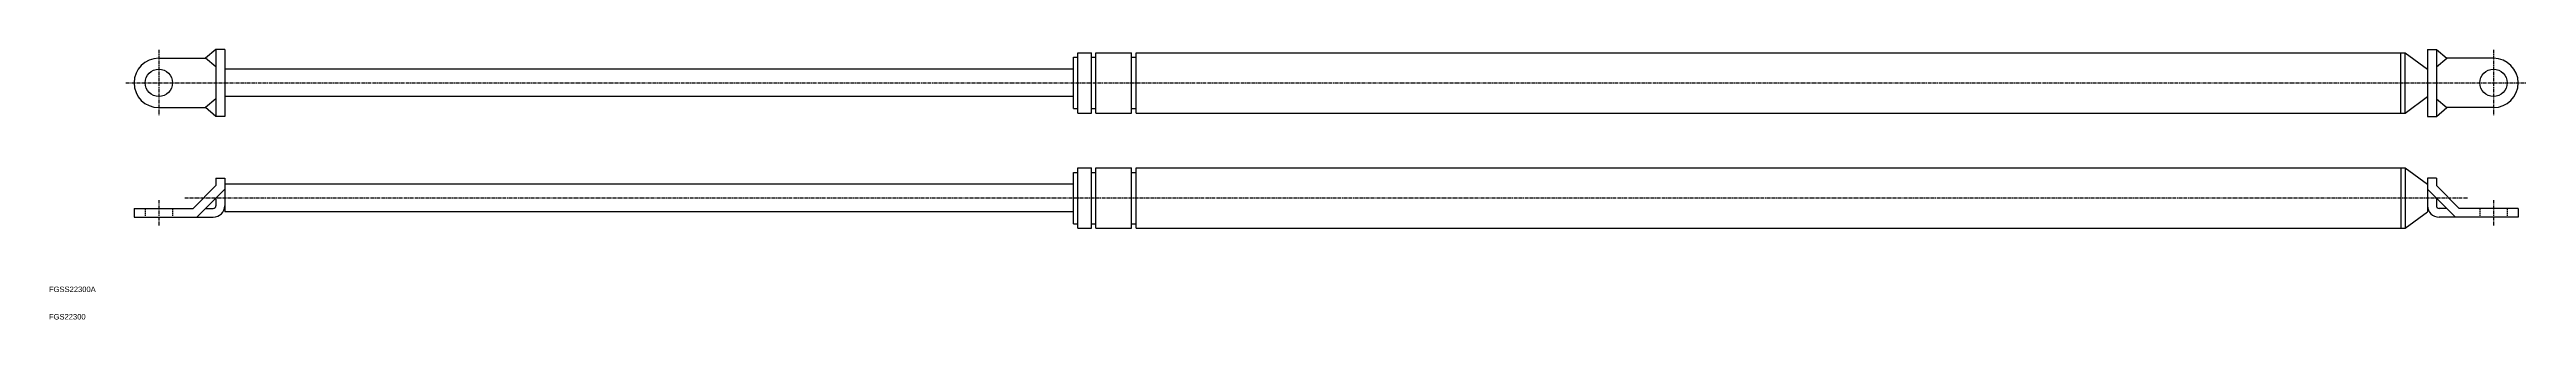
# Model space of a CAD drawing. Extents: x 10 to 912, y 10 to 108.
import ezdxf

# ---------------------------------------------------------------- set-up
doc = ezdxf.new("R2010")
doc.units = 0
doc.linetypes.add('CENTER', pattern=[2, 1.25, -0.25, 0.25, -0.25])
doc.linetypes.add('DASHED', pattern=[0.75, 0.5, -0.25])
doc.layers.get('0').update_dxf_attribs({"linetype": 'CONTINUOUS'})
doc.layers.add('CENTER', color=1, linetype='CENTER')

msp = doc.modelspace()

# ---------------------------------------------------------------- linework, layer by layer
at = {"color": 7, "linetype": 'CONTINUOUS'}
for p, q in [((70.8, 108.5), (67, 105.3)), ((70.8, 108.5), (70.8, 84.1)), ((74, 108.5), (70.8, 108.5)), ((74, 108.5), (74, 84.1)), ((876, 108.5), (876, 84.1)), ((876, 108.5), (879.2, 108.5)), ((879.2, 108.5), (879.2, 84.1)), ((879.2, 108.5), (883, 105.3)), ((50, 105.3), (67, 105.3)), ((70.8, 102.1), (67, 105.3)), ((383, 101.3), (74, 101.3)), ((383, 86.93), (383, 105.67)), ((383, 105.67), (384.63, 105.67)), ((384.63, 85.3), (384.63, 107.3)), ((384.63, 107.3), (389.52, 107.3)), ((389.52, 85.3), (389.52, 107.3)), ((389.52, 105.67), (391.15, 105.67)), ((391.15, 85.3), (391.15, 107.3)), ((391.15, 107.3), (404.19, 107.3)), ((404.19, 85.3), (404.19, 107.3)), ((404.19, 105.67), (405.82, 105.67)), ((405.82, 107.3), (867.85, 107.3)), ((405.82, 85.3), (405.82, 107.3)), ((866.22, 85.3), (866.22, 107.3)), ((867.85, 107.3), (876, 101.3)), ((867.85, 85.3), (867.85, 107.3)), ((879.2, 102.1), (883, 105.3)), ((900, 105.3), (883, 105.3)), ((70.8, 90.5), (67, 87.3)), ((383, 91.3), (74, 91.3)), ((867.85, 85.3), (876, 91.3)), ((879.2, 90.5), (883, 87.3)), ((50, 87.3), (67, 87.3)), ((70.8, 84.1), (67, 87.3)), ((74, 84.1), (70.8, 84.1)), ((383, 86.93), (384.63, 86.93)), ((384.63, 85.3), (389.52, 85.3)), ((389.52, 86.93), (391.15, 86.93)), ((391.15, 85.3), (404.19, 85.3)), ((404.19, 86.93), (405.82, 86.93)), ((405.82, 85.3), (867.85, 85.3)), ((876, 84.1), (879.2, 84.1)), ((879.2, 84.1), (883, 87.3)), ((900, 87.3), (883, 87.3)), ((383, 44.93), (383, 63.67)), ((383, 63.67), (384.63, 63.67)), ((384.63, 43.3), (384.63, 65.3)), ((384.63, 65.3), (389.52, 65.3)), ((389.52, 43.3), (389.52, 65.3)), ((389.52, 63.67), (391.15, 63.67)), ((391.15, 43.3), (391.15, 65.3)), ((391.15, 65.3), (404.19, 65.3)), ((404.19, 43.3), (404.19, 65.3)), ((404.19, 63.67), (405.82, 63.67)), ((405.82, 65.3), (867.85, 65.3)), ((405.82, 43.3), (405.82, 65.3)), ((866.22, 65.3), (866.22, 43.3)), ((867.85, 65.3), (867.85, 43.3)), ((867.85, 65.3), (876, 59.3)), ((70.8, 58.825483), (62.474517, 50.5)), ((74, 57.5), (63.8, 47.3)), ((70.8, 61.5), (70.8, 58.825483)), ((70.8, 61.5), (74, 61.5)), ((70.8, 54.3), (70.8, 51.5)), ((74, 61.5), (74, 49.3)), ((383, 59.3), (74, 59.3)), ((876, 61.5), (876, 49.3)), ((879.2, 61.5), (876, 61.5)), ((876, 57.5), (886.2, 47.3)), ((879.2, 61.5), (879.2, 58.825483)), ((879.2, 58.825483), (887.525483, 50.5)), ((879.2, 54.3), (879.2, 51.5)), ((41, 50.5), (62.474517, 50.5)), ((41, 50.5), (41, 47.3)), ((41, 47.3), (69.8, 47.3)), ((67, 50.5), (69.8, 50.5)), ((383, 49.3), (74, 49.3)), ((867.85, 43.3), (876, 49.3)), ((883, 50.5), (880.2, 50.5)), ((909, 47.3), (880.2, 47.3)), ((909, 50.5), (887.525483, 50.5)), ((909, 50.5), (909, 47.3)), ((383, 44.93), (384.63, 44.93)), ((384.63, 43.3), (389.52, 43.3)), ((389.52, 44.93), (391.15, 44.93)), ((391.15, 43.3), (404.19, 43.3)), ((404.19, 44.93), (405.82, 44.93)), ((405.82, 43.3), (867.85, 43.3))]:
    msp.add_line(p, q, dxfattribs=at)
at = {"color": 3, "linetype": 'DASHED'}
for p, q in [((45, 50.5), (45, 47.3)), ((55, 50.5), (55, 47.3)), ((895, 50.5), (895, 47.3)), ((905, 50.5), (905, 47.3))]:
    msp.add_line(p, q, dxfattribs=at)
at = {"color": 7, "linetype": 'CONTINUOUS'}
for centre in [(50, 96.3), (900, 96.3)]:
    msp.add_circle(centre, 5, dxfattribs=at)
for centre, radius, start, end in [((50, 96.3), 9, 90, 270), ((900, 96.3), 9, 270, 90), ((69.8, 51.5), 1, 270, 0), ((69.8, 51.5), 4.2, 270, 0), ((880.2, 51.5), 4.2, 180, 270), ((880.2, 51.5), 1, 180, 270)]:
    msp.add_arc(centre, radius, start, end, dxfattribs=at)
at = {"layer": 'CENTER', "color": 1, "linetype": 'CENTER'}
for p, q in [((50, 108.3), (50, 84.3)), ((900, 108.3), (900, 84.3)), ((38, 96.3), (912, 96.3)), ((890.525483, 54.3), (59.474517, 54.3)), ((50, 53.5), (50, 44.3)), ((900, 53.5), (900, 44.3))]:
    msp.add_line(p, q, dxfattribs=at)

# ---------------------------------------------------------------- texts
at = {"color": 7, "linetype": 'CONTINUOUS'}
for s, p in [('FGSS22300A', (10, 20)), ('FGS22300', (10, 10))]:
    msp.add_text(s, height=2, dxfattribs=at).set_placement(p)

doc.saveas('drawing.dxf')
